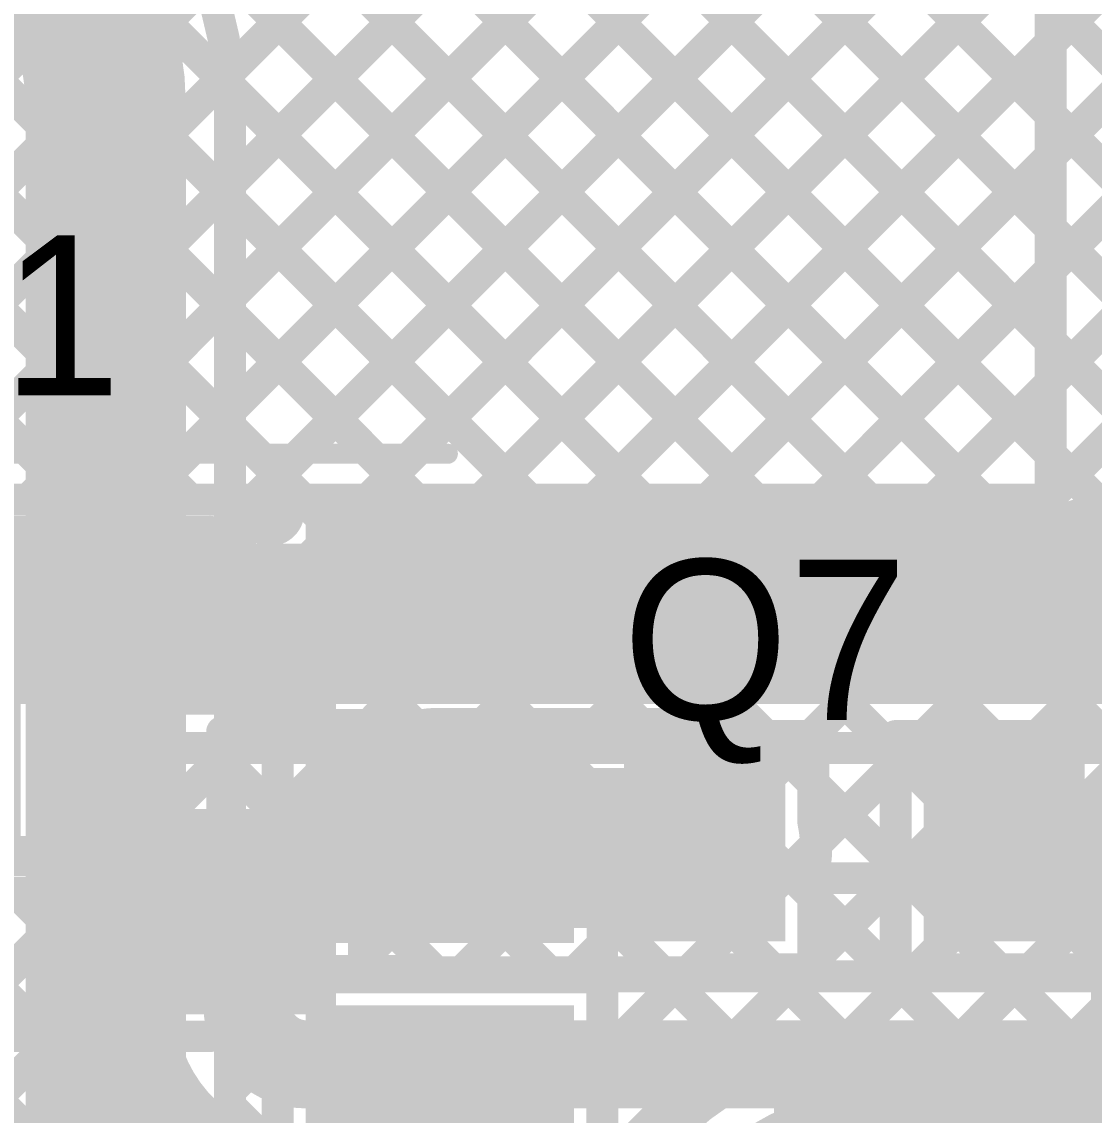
# Model space of a CAD drawing. Header units: millimetres. Extents: x 3.06 to 5.82, y 1.29 to 3.84.
# Drawn here: x 4.433 to 4.7009, y 1.9333 to 2.2063 of the extents above; entities that cross this region are included whole.
import ezdxf

# ---------------------------------------------------------------- set-up
doc = ezdxf.new("R2010")
doc.units = ezdxf.units.MM
doc.header["$MEASUREMENT"] = 0
for name, color, linetype in [('BottomLayer', 5, 'Continuous'), ('BottomOverlay', 54, 'Continuous'), ('BottomPaste', 16, 'Continuous'), ('BottomSolder', 6, 'Continuous'), ('Mechanical13', 56, 'Continuous'), ('TopLayer', 1, 'Continuous'), ('TopOverlay', 2, 'Continuous'), ('TopPaste', 8, 'Continuous'), ('TopSolder', 216, 'Continuous')]:
    doc.layers.add(name, color=color, linetype=linetype)

# ---------------------------------------------------------------- blocks, each defined once
blk = doc.blocks.new('SOT_23_51')
at = {"layer": 'TopLayer'}
for points in [[(-0.01614, 0.02126), (0.01614, 0.02126), (-0.01614, 0.05748), (0.01614, 0.05748)], [(-0.05354, -0.05748), (-0.02126, -0.05748), (-0.05354, -0.02126), (-0.02126, -0.02126)], [(0.02126, -0.05748), (0.05354, -0.05748), (0.02126, -0.02126), (0.05354, -0.02126)]]:
    blk.add_solid(points, dxfattribs=at)
at = {"layer": 'TopOverlay', "const_width": 0.00787}
for points in [[(-0.024, 0.034), (-0.063, 0.034)], [(-0.063, 0.034), (-0.063, -0.03)], [(0.063, 0.034), (0.024, 0.034)], [(0.063, 0.034), (0.063, -0.03)], [(0.013, -0.033), (-0.013, -0.033)]]:
    blk.add_lwpolyline(points, dxfattribs=at)
at = {"layer": 'TopOverlay'}
for points, const_width in [([(-0.06497, 0.034, 1), (-0.06103, 0.034, 1)], 0.00394), ([(-0.06497, 0.034, 1), (-0.06103, 0.034, 1)], 0.00394), ([(-0.02597, 0.034, 1), (-0.02203, 0.034, 1)], 0.00394), ([(0.02203, 0.034, 1), (0.02597, 0.034, 1)], 0.00394), ([(0.06103, 0.034, 1), (0.06497, 0.034, 1)], 0.00394), ([(0.06103, 0.034, 1), (0.06497, 0.034, 1)], 0.00394), ([(-0.06497, -0.03, 1), (-0.06103, -0.03, 1)], 0.00394), ([(0.06103, -0.03, 1), (0.06497, -0.03, 1)], 0.00394), ([(-0.01497, -0.033, 1), (-0.01103, -0.033, 1)], 0.00394), ([(0.01103, -0.033, 1), (0.01497, -0.033, 1)], 0.00394), ([(-0.06439, -0.045, 1), (-0.07161, -0.045, 1)], 0.01), ([(-0.07411, -0.045, 1), (-0.06911, -0.045, 1)], 0.005), ([(-0.06689, -0.045, 1), (-0.06189, -0.045, 1)], 0.005)]:
    blk.add_lwpolyline(points, format="xyb", close=True, dxfattribs=dict(at, const_width=const_width))
at = {"layer": 'TopPaste'}
for points in [[(-0.01614, 0.02126), (0.01614, 0.02126), (-0.01614, 0.05748), (0.01614, 0.05748)], [(-0.05354, -0.05748), (-0.02126, -0.05748), (-0.05354, -0.02126), (-0.02126, -0.02126)], [(0.02126, -0.05748), (0.05354, -0.05748), (0.02126, -0.02126), (0.05354, -0.02126)]]:
    blk.add_solid(points, dxfattribs=at)
at = {"layer": 'TopSolder'}
for points in [[(-0.02014, 0.01726), (0.02014, 0.01726), (-0.02014, 0.06148), (0.02014, 0.06148)], [(-0.05754, -0.06148), (-0.01726, -0.06148), (-0.05754, -0.01726), (-0.01726, -0.01726)], [(0.01726, -0.06148), (0.05754, -0.06148), (0.01726, -0.01726), (0.05754, -0.01726)]]:
    blk.add_solid(points, dxfattribs=at)
blk = doc.blocks.new('COM_11821_54')
at = {"layer": 'TopLayer'}
for points in [[(-0.12598, 0.04331), (-0.06693, 0.04331), (-0.12598, 0.08268), (-0.06693, 0.08268)], [(0.12598, 0.08268), (0.06693, 0.08268), (0.12598, 0.04331), (0.06693, 0.04331)], [(-0.12598, -0.01969), (-0.06693, -0.01969), (-0.12598, 0.01969), (-0.06693, 0.01969)], [(0.12598, 0.01969), (0.06693, 0.01969), (0.12598, -0.01969), (0.06693, -0.01969)], [(-0.12598, -0.08268), (-0.06693, -0.08268), (-0.12598, -0.04331), (-0.06693, -0.04331)], [(0.12598, -0.04331), (0.06693, -0.04331), (0.12598, -0.08268), (0.06693, -0.08268)]]:
    blk.add_solid(points, dxfattribs=at)
at = {"layer": 'TopOverlay'}
for points, const_width in [([(-0.12052, 0.09399, 1), (-0.12839, 0.09399, 1)], 0.00787), ([(-0.09968, 0.09843, 1), (-0.09718, 0.09843, 1)], 0.0025), ([(0.09718, 0.09843, 1), (0.09968, 0.09843, 1)], 0.0025), ([(-0.13036, 0.09399, 1), (-0.12643, 0.09399, 1)], 0.00394), ([(-0.12249, 0.09399, 1), (-0.11855, 0.09399, 1)], 0.00394), ([(-0.09968, -0.09843, 1), (-0.09718, -0.09843, 1)], 0.0025), ([(0.09718, -0.09843, 1), (0.09968, -0.09843, 1)], 0.0025)]:
    blk.add_lwpolyline(points, format="xyb", close=True, dxfattribs=dict(at, const_width=const_width))
at = {"layer": 'TopOverlay', "const_width": 0.005}
for points in [[(-0.09843, 0.09843), (0.09843, 0.09843)], [(-0.09843, -0.09843), (0.09843, -0.09843)]]:
    blk.add_lwpolyline(points, dxfattribs=at)
at = {"layer": 'TopPaste'}
for points in [[(-0.12598, 0.04331), (-0.06693, 0.04331), (-0.12598, 0.08268), (-0.06693, 0.08268)], [(0.12598, 0.08268), (0.06693, 0.08268), (0.12598, 0.04331), (0.06693, 0.04331)], [(-0.12598, -0.01969), (-0.06693, -0.01969), (-0.12598, 0.01969), (-0.06693, 0.01969)], [(0.12598, 0.01969), (0.06693, 0.01969), (0.12598, -0.01969), (0.06693, -0.01969)], [(-0.12598, -0.08268), (-0.06693, -0.08268), (-0.12598, -0.04331), (-0.06693, -0.04331)], [(0.12598, -0.04331), (0.06693, -0.04331), (0.12598, -0.08268), (0.06693, -0.08268)]]:
    blk.add_solid(points, dxfattribs=at)
at = {"layer": 'TopSolder'}
for points in [[(-0.12998, 0.03931), (-0.06293, 0.03931), (-0.12998, 0.08668), (-0.06293, 0.08668)], [(0.12998, 0.08668), (0.06293, 0.08668), (0.12998, 0.03931), (0.06293, 0.03931)], [(-0.12998, -0.02369), (-0.06293, -0.02369), (-0.12998, 0.02369), (-0.06293, 0.02369)], [(0.12998, 0.02369), (0.06293, 0.02369), (0.12998, -0.02369), (0.06293, -0.02369)], [(-0.12998, -0.08668), (-0.06293, -0.08668), (-0.12998, -0.03931), (-0.06293, -0.03931)], [(0.12998, -0.03931), (0.06293, -0.03931), (0.12998, -0.08668), (0.06293, -0.08668)]]:
    blk.add_solid(points, dxfattribs=at)
blk = doc.blocks.new('SOT_23_B_103')
at = {"layer": 'BottomLayer'}
for points in [[(-0.05354, 0.02126), (-0.02126, 0.02126), (-0.05354, 0.05748), (-0.02126, 0.05748)], [(0.02126, 0.02126), (0.05354, 0.02126), (0.02126, 0.05748), (0.05354, 0.05748)], [(-0.01614, -0.05748), (0.01614, -0.05748), (-0.01614, -0.02126), (0.01614, -0.02126)]]:
    blk.add_solid(points, dxfattribs=at)
at = {"layer": 'BottomOverlay'}
for points, const_width in [([(-0.06439, 0.045, 1), (-0.07161, 0.045, 1)], 0.01), ([(-0.07411, 0.045, 1), (-0.06911, 0.045, 1)], 0.005), ([(-0.06689, 0.045, 1), (-0.06189, 0.045, 1)], 0.005), ([(-0.01497, 0.033, 1), (-0.01103, 0.033, 1)], 0.00394), ([(0.01103, 0.033, 1), (0.01497, 0.033, 1)], 0.00394), ([(-0.06497, 0.03, 1), (-0.06103, 0.03, 1)], 0.00394), ([(0.06103, 0.03, 1), (0.06497, 0.03, 1)], 0.00394), ([(-0.06497, -0.034, 1), (-0.06103, -0.034, 1)], 0.00394), ([(-0.06497, -0.034, 1), (-0.06103, -0.034, 1)], 0.00394), ([(-0.02597, -0.034, 1), (-0.02203, -0.034, 1)], 0.00394), ([(0.02203, -0.034, 1), (0.02597, -0.034, 1)], 0.00394), ([(0.06103, -0.034, 1), (0.06497, -0.034, 1)], 0.00394), ([(0.06103, -0.034, 1), (0.06497, -0.034, 1)], 0.00394)]:
    blk.add_lwpolyline(points, format="xyb", close=True, dxfattribs=dict(at, const_width=const_width))
at = {"layer": 'BottomOverlay', "const_width": 0.00787}
for points in [[(0.013, 0.033), (-0.013, 0.033)], [(-0.063, -0.034), (-0.063, 0.03)], [(0.063, -0.034), (0.063, 0.03)], [(-0.024, -0.034), (-0.063, -0.034)], [(0.063, -0.034), (0.024, -0.034)]]:
    blk.add_lwpolyline(points, dxfattribs=at)
at = {"layer": 'BottomPaste'}
for points in [[(-0.05354, 0.02126), (-0.02126, 0.02126), (-0.05354, 0.05748), (-0.02126, 0.05748)], [(0.02126, 0.02126), (0.05354, 0.02126), (0.02126, 0.05748), (0.05354, 0.05748)], [(-0.01614, -0.05748), (0.01614, -0.05748), (-0.01614, -0.02126), (0.01614, -0.02126)]]:
    blk.add_solid(points, dxfattribs=at)
at = {"layer": 'BottomSolder'}
for points in [[(-0.05754, 0.01726), (-0.01726, 0.01726), (-0.05754, 0.06148), (-0.01726, 0.06148)], [(0.01726, 0.01726), (0.05754, 0.01726), (0.01726, 0.06148), (0.05754, 0.06148)], [(-0.02014, -0.06148), (0.02014, -0.06148), (-0.02014, -0.01726), (0.02014, -0.01726)]]:
    blk.add_solid(points, dxfattribs=at)

msp = doc.modelspace()

# ---------------------------------------------------------------- linework, layer by layer
at = {"layer": 'BottomLayer'}
for points, const_width in [([(4.136, 2.56737), (4.61637, 2.087)], 0.008), ([(4.136, 2.53909), (4.58809, 2.087)], 0.008), ([(4.136, 2.51081), (4.55981, 2.087)], 0.008), ([(4.31866, 2.413), (4.64466, 2.087)], 0.008), ([(4.34694, 2.413), (4.67294, 2.087)], 0.008), ([(4.37523, 2.413), (4.69, 2.09823)], 0.008), ([(4.40351, 2.413), (4.69, 2.12651)], 0.008), ([(4.4318, 2.413), (4.69, 2.1548)], 0.008), ([(4.46008, 2.413), (4.69, 2.18308)], 0.008), ([(4.69, 2.087), (4.69, 2.40893)], 0.008), ([(4.32146, 2.087), (4.63582, 2.40136)], 0.008), ([(4.219, 2.39952), (4.53152, 2.087)], 0.008), ([(4.37803, 2.087), (4.69, 2.39897)], 0.008), ([(4.34974, 2.087), (4.65224, 2.3895)], 0.008), ([(4.219, 2.37124), (4.50324, 2.087)], 0.008), ([(4.40631, 2.087), (4.69, 2.37069)], 0.008), ([(4.219, 2.34295), (4.47495, 2.087)], 0.008), ([(4.4346, 2.087), (4.69, 2.3424)], 0.008), ([(4.219, 2.31467), (4.44667, 2.087)], 0.008), ([(4.46288, 2.087), (4.69, 2.31412)], 0.008), ([(4.49116, 2.087), (4.69, 2.28584)], 0.008), ([(4.51945, 2.087), (4.69, 2.25755)], 0.008), ([(4.54773, 2.087), (4.69, 2.22927)], 0.008), ([(4.57602, 2.087), (4.69, 2.20098)], 0.008), ([(4.6043, 2.087), (4.69, 2.1727)], 0.008), ([(4.63259, 2.087), (4.69, 2.14441)], 0.008), ([(4.66087, 2.087), (4.69, 2.11613)], 0.008), ([(4.272, 2.087), (4.69, 2.087)], 0.008), ([(4.272, 2.056), (4.719, 2.056)], 0.04), ([(4.43974, 2.025), (4.69, 2.025)], 0.008), ([(4.43974, 2.00729), (4.45745, 2.025)], 0.008), ([(4.43974, 1.98886), (4.43974, 2.025)], 0.008), ([(4.4521, 2.025), (4.47136, 2.00574)], 0.008), ([(4.46647, 2.00574), (4.48573, 2.025)], 0.008), ([(4.48038, 2.025), (4.49964, 2.00574)], 0.008), ([(4.49476, 2.00574), (4.51402, 2.025)], 0.008), ([(4.50867, 2.025), (4.56567, 1.968)], 0.008), ([(4.51848, 2.00118), (4.5423, 2.025)], 0.008), ([(4.51848, 1.9729), (4.57059, 2.025)], 0.008), ([(4.53695, 2.025), (4.59395, 1.968)], 0.008), ([(4.54187, 1.968), (4.59887, 2.025)], 0.008), ([(4.56524, 2.025), (4.62224, 1.968)], 0.008), ([(4.57015, 1.968), (4.62715, 2.025)], 0.008), ([(4.59352, 2.025), (4.65052, 1.968)], 0.008), ([(4.59844, 1.968), (4.65544, 2.025)], 0.008), ([(4.62181, 2.025), (4.67881, 1.968)], 0.008), ([(4.62672, 1.968), (4.68372, 2.025)], 0.008), ([(4.65009, 2.025), (4.70709, 1.968)], 0.008), ([(4.65501, 1.968), (4.71201, 2.025)], 0.008), ([(4.67837, 2.025), (4.73537, 1.968)], 0.008), ([(4.68329, 1.968), (4.74029, 2.025)], 0.008), ([(4.69, 2.025), (4.719, 2.025)], 0.008), ([(4.69, 2.025), (4.719, 2.025)], 0.008), ([(4.43974, 2.00908), (4.46026, 1.98856)], 0.008), ([(4.46026, 2.00574), (4.51848, 2.00574)], 0.008), ([(4.46026, 1.99953), (4.46647, 2.00574)], 0.008), ([(4.46026, 1.95146), (4.46026, 2.00574)], 0.008), ([(4.51848, 1.968), (4.51848, 2.00574)], 0.008), ([(4.42859, 1.96786), (4.46026, 1.99953)], 0.008), ([(4.428, 1.98886), (4.43974, 1.98886)], 0.008), ([(4.43167, 1.98886), (4.46026, 1.96027)], 0.008), ([(4.51848, 1.9869), (4.53738, 1.968)], 0.008), ([(4.48937, 1.96063), (4.48937, 1.9786)], 0.022), ([(4.428, 1.93898), (4.46026, 1.97124)], 0.008), ([(4.51848, 1.968), (4.85197, 1.968)], 0.008), ([(4.428, 1.96425), (4.48425, 1.908)], 0.008), ([(4.43721, 1.91991), (4.46858, 1.95128)], 0.008), ([(4.46026, 1.95146), (4.46854, 1.95146)], 0.008), ([(4.504, 1.946), (4.858, 1.946)], 0.022), ([(4.428, 1.93596), (4.45596, 1.908)], 0.008), ([(4.45359, 1.908), (4.47923, 1.93364)], 0.008)]:
    msp.add_lwpolyline(points, dxfattribs=dict(at, const_width=const_width))
for points, const_width in [([(4.688, 2.20098, 1), (4.692, 2.20098, 1)], 0.004), ([(4.688, 2.18308, 1), (4.692, 2.18308, 1)], 0.004), ([(4.688, 2.1727, 1), (4.692, 2.1727, 1)], 0.004), ([(4.688, 2.1548, 1), (4.692, 2.1548, 1)], 0.004), ([(4.688, 2.14441, 1), (4.692, 2.14441, 1)], 0.004), ([(4.688, 2.12651, 1), (4.692, 2.12651, 1)], 0.004), ([(4.688, 2.11613, 1), (4.692, 2.11613, 1)], 0.004), ([(4.688, 2.09823, 1), (4.692, 2.09823, 1)], 0.004), ([(4.4326, 2.087, 1), (4.4366, 2.087, 1)], 0.004), ([(4.44467, 2.087, 1), (4.44867, 2.087, 1)], 0.004), ([(4.46088, 2.087, 1), (4.46488, 2.087, 1)], 0.004), ([(4.47295, 2.087, 1), (4.47695, 2.087, 1)], 0.004), ([(4.48916, 2.087, 1), (4.49316, 2.087, 1)], 0.004), ([(4.50124, 2.087, 1), (4.50524, 2.087, 1)], 0.004), ([(4.51745, 2.087, 1), (4.52145, 2.087, 1)], 0.004), ([(4.52952, 2.087, 1), (4.53352, 2.087, 1)], 0.004), ([(4.54573, 2.087, 1), (4.54973, 2.087, 1)], 0.004), ([(4.55781, 2.087, 1), (4.56181, 2.087, 1)], 0.004), ([(4.57402, 2.087, 1), (4.57802, 2.087, 1)], 0.004), ([(4.58609, 2.087, 1), (4.59009, 2.087, 1)], 0.004), ([(4.6023, 2.087, 1), (4.6063, 2.087, 1)], 0.004), ([(4.61437, 2.087, 1), (4.61837, 2.087, 1)], 0.004), ([(4.63059, 2.087, 1), (4.63459, 2.087, 1)], 0.004), ([(4.64266, 2.087, 1), (4.64666, 2.087, 1)], 0.004), ([(4.65887, 2.087, 1), (4.66287, 2.087, 1)], 0.004), ([(4.67094, 2.087, 1), (4.67494, 2.087, 1)], 0.004), ([(4.688, 2.087, 1), (4.692, 2.087, 1)], 0.004), ([(4.688, 2.087, 1), (4.692, 2.087, 1)], 0.004), ([(4.709, 2.056, 1), (4.729, 2.056, 1)], 0.02), ([(4.43774, 2.025, 1), (4.44174, 2.025, 1)], 0.004), ([(4.43774, 2.025, 1), (4.44174, 2.025, 1)], 0.004), ([(4.4501, 2.025, 1), (4.4541, 2.025, 1)], 0.004), ([(4.45545, 2.025, 1), (4.45945, 2.025, 1)], 0.004), ([(4.47838, 2.025, 1), (4.48238, 2.025, 1)], 0.004), ([(4.48373, 2.025, 1), (4.48773, 2.025, 1)], 0.004), ([(4.50667, 2.025, 1), (4.51067, 2.025, 1)], 0.004), ([(4.51202, 2.025, 1), (4.51602, 2.025, 1)], 0.004), ([(4.53495, 2.025, 1), (4.53895, 2.025, 1)], 0.004), ([(4.5403, 2.025, 1), (4.5443, 2.025, 1)], 0.004), ([(4.56324, 2.025, 1), (4.56724, 2.025, 1)], 0.004), ([(4.56859, 2.025, 1), (4.57259, 2.025, 1)], 0.004), ([(4.59152, 2.025, 1), (4.59552, 2.025, 1)], 0.004), ([(4.59687, 2.025, 1), (4.60087, 2.025, 1)], 0.004), ([(4.61981, 2.025, 1), (4.62381, 2.025, 1)], 0.004), ([(4.62515, 2.025, 1), (4.62915, 2.025, 1)], 0.004), ([(4.64809, 2.025, 1), (4.65209, 2.025, 1)], 0.004), ([(4.65344, 2.025, 1), (4.65744, 2.025, 1)], 0.004), ([(4.67637, 2.025, 1), (4.68037, 2.025, 1)], 0.004), ([(4.68172, 2.025, 1), (4.68572, 2.025, 1)], 0.004), ([(4.688, 2.025, 1), (4.692, 2.025, 1)], 0.004), ([(4.688, 2.025, 1), (4.692, 2.025, 1)], 0.004), ([(4.688, 2.025, 1), (4.692, 2.025, 1)], 0.004), ([(4.43774, 2.00908, 1), (4.44174, 2.00908, 1)], 0.004), ([(4.43774, 2.00729, 1), (4.44174, 2.00729, 1)], 0.004), ([(4.45826, 2.00574, 1), (4.46226, 2.00574, 1)], 0.004), ([(4.45826, 2.00574, 1), (4.46226, 2.00574, 1)], 0.004), ([(4.46447, 2.00574, 1), (4.46847, 2.00574, 1)], 0.004), ([(4.46447, 2.00574, 1), (4.46847, 2.00574, 1)], 0.004), ([(4.46936, 2.00574, 1), (4.47336, 2.00574, 1)], 0.004), ([(4.49276, 2.00574, 1), (4.49676, 2.00574, 1)], 0.004), ([(4.49764, 2.00574, 1), (4.50164, 2.00574, 1)], 0.004), ([(4.51648, 2.00574, 1), (4.52048, 2.00574, 1)], 0.004), ([(4.51648, 2.00574, 1), (4.52048, 2.00574, 1)], 0.004), ([(4.45826, 1.99953, 1), (4.46226, 1.99953, 1)], 0.004), ([(4.45826, 1.99953, 1), (4.46226, 1.99953, 1)], 0.004), ([(4.51648, 2.00118, 1), (4.52048, 2.00118, 1)], 0.004), ([(4.42967, 1.98886, 1), (4.43367, 1.98886, 1)], 0.004), ([(4.43774, 1.98886, 1), (4.44174, 1.98886, 1)], 0.004), ([(4.43774, 1.98886, 1), (4.44174, 1.98886, 1)], 0.004), ([(4.45826, 1.98856, 1), (4.46226, 1.98856, 1)], 0.004), ([(4.51648, 1.9869, 1), (4.52048, 1.9869, 1)], 0.004), ([(4.48387, 1.9786, 1), (4.49487, 1.9786, 1)], 0.011), ([(4.51648, 1.9729, 1), (4.52048, 1.9729, 1)], 0.004), ([(4.45826, 1.97124, 1), (4.46226, 1.97124, 1)], 0.004), ([(4.48387, 1.96063, 1), (4.49487, 1.96063, 1)], 0.011), ([(4.48387, 1.96063, 1), (4.49487, 1.96063, 1)], 0.011), ([(4.51648, 1.968, 1), (4.52048, 1.968, 1)], 0.004), ([(4.51648, 1.968, 1), (4.52048, 1.968, 1)], 0.004), ([(4.53538, 1.968, 1), (4.53938, 1.968, 1)], 0.004), ([(4.53987, 1.968, 1), (4.54387, 1.968, 1)], 0.004), ([(4.56367, 1.968, 1), (4.56767, 1.968, 1)], 0.004), ([(4.56815, 1.968, 1), (4.57215, 1.968, 1)], 0.004), ([(4.59195, 1.968, 1), (4.59595, 1.968, 1)], 0.004), ([(4.59644, 1.968, 1), (4.60044, 1.968, 1)], 0.004), ([(4.62024, 1.968, 1), (4.62424, 1.968, 1)], 0.004), ([(4.62472, 1.968, 1), (4.62872, 1.968, 1)], 0.004), ([(4.64852, 1.968, 1), (4.65252, 1.968, 1)], 0.004), ([(4.65301, 1.968, 1), (4.65701, 1.968, 1)], 0.004), ([(4.67681, 1.968, 1), (4.68081, 1.968, 1)], 0.004), ([(4.68129, 1.968, 1), (4.68529, 1.968, 1)], 0.004), ([(4.45826, 1.96027, 1), (4.46226, 1.96027, 1)], 0.004), ([(4.45826, 1.95146, 1), (4.46226, 1.95146, 1)], 0.004), ([(4.45826, 1.95146, 1), (4.46226, 1.95146, 1)], 0.004), ([(4.46654, 1.95146, 1), (4.47054, 1.95146, 1)], 0.004), ([(4.46654, 1.95146, 1), (4.47054, 1.95146, 1)], 0.004), ([(4.46658, 1.95128, 1), (4.47058, 1.95128, 1)], 0.004), ([(4.4985, 1.946, 1), (4.5095, 1.946, 1)], 0.011), ([(4.4985, 1.946, 1), (4.5095, 1.946, 1)], 0.011), ([(4.47723, 1.93364, 1), (4.48123, 1.93364, 1)], 0.004)]:
    msp.add_lwpolyline(points, format="xyb", close=True, dxfattribs=dict(at, const_width=const_width))
for points, const_width in [([(4.504, 1.946, -0.414214), (4.48937, 1.96063)], 0.022), ([(4.504, 1.924, -0.341874), (4.46854, 1.95146)], 0.008)]:
    msp.add_lwpolyline(points, format="xyb", dxfattribs=dict(at, const_width=const_width))
at = {"layer": 'Mechanical13', "const_width": 0.01}
for points in [[(4.44103, 1.29131), (4.44103, 3.811)], [(4.299, 1.998), (4.606, 1.998)]]:
    msp.add_lwpolyline(points, dxfattribs=at)
at = {"layer": 'Mechanical13', "const_width": 0.005}
msp.add_lwpolyline([(4.6035, 1.998, 1), (4.6085, 1.998, 1)], format="xyb", close=True, dxfattribs=at)
at = {"layer": 'TopLayer'}
for points, const_width in [([(4.485, 2.08084), (4.84416, 2.44)], 0.008), ([(4.485, 2.05255), (4.87245, 2.44)], 0.008), ([(4.485, 2.02427), (4.90073, 2.44)], 0.008), ([(4.5197, 2.03069), (4.92902, 2.44)], 0.008), ([(4.5483, 2.031), (4.9573, 2.44)], 0.008), ([(4.57659, 2.031), (4.98559, 2.44)], 0.008), ([(4.60459, 2.03072), (5.01387, 2.44)], 0.008), ([(4.63009, 2.02794), (5.04215, 2.44)], 0.008), ([(4.65838, 2.02794), (5.07044, 2.44)], 0.008), ([(4.68666, 2.02794), (5.09872, 2.44)], 0.008), ([(4.46625, 2.35026), (4.78551, 2.031)], 0.008), ([(4.46625, 2.32198), (4.75723, 2.031)], 0.008), ([(4.48461, 2.19359), (4.61475, 2.32372)], 0.008), ([(4.58118, 2.32018), (4.87914, 2.02222)], 0.008), ([(4.485, 2.16569), (4.62728, 2.30797)], 0.008), ([(4.45285, 2.3071), (4.72894, 2.031)], 0.008), ([(4.56704, 2.30604), (4.85108, 2.022)], 0.008), ([(4.43166, 2.3), (4.70372, 2.02794)], 0.008), ([(4.485, 2.1374), (4.6476, 2.3)], 0.008), ([(4.485, 2.10912), (4.67588, 2.3)], 0.008), ([(4.5448, 2.3), (4.8228, 2.022)], 0.008), ([(4.47322, 2.23015), (4.67544, 2.02794)], 0.008), ([(4.454, 1.927), (4.454, 2.18515)], 0.04), ([(4.48486, 2.19023), (4.65126, 2.02383)], 0.008), ([(4.485, 1.927), (4.485, 2.18515)], 0.008), ([(4.485, 2.16181), (4.61887, 2.02794)], 0.008), ([(4.485, 2.13352), (4.58752, 2.031)], 0.008), ([(4.485, 2.10524), (4.55924, 2.031)], 0.008), ([(4.53746, 2.06299), (4.671, 2.06299)], 0.04), ([(4.485, 2.07695), (4.53127, 2.03069)], 0.008), ([(4.485, 2.04867), (4.50298, 2.03069)], 0.008), ([(4.49693, 2.03069), (4.53305, 2.03069)], 0.008), ([(4.49693, 1.96931), (4.49693, 2.03069)], 0.008), ([(4.53746, 2.031), (4.60043, 2.031)], 0.008), ([(4.61386, 2.02794), (4.63074, 2.02794)], 0.008), ([(4.63074, 2.00648), (4.63074, 2.02794)], 0.008), ([(4.65126, 2.02794), (4.70554, 2.02794)], 0.008), ([(4.65126, 1.96972), (4.65126, 2.02794)], 0.008), ([(4.485, 2.02038), (4.49693, 2.00846)], 0.008), ([(4.63141, 2.00097), (4.65126, 2.02082)], 0.008), ([(4.53746, 2), (4.60043, 2)], 0.04), ([(4.63074, 2.01607), (4.65126, 1.99555)], 0.008), ([(4.485, 1.99598), (4.49693, 2.00791)], 0.008), ([(4.60043, 2), (4.6036, 1.99683)], 0.022), ([(4.6784, 1.99883), (4.74817, 1.99883)], 0.022), ([(4.485, 1.9921), (4.49693, 1.98017)], 0.008), ([(4.63074, 1.96972), (4.63074, 1.99352)], 0.008), ([(4.63074, 1.97202), (4.65126, 1.99254)], 0.008), ([(4.63074, 1.98778), (4.66744, 1.95109)], 0.008), ([(4.485, 1.9677), (4.49693, 1.97963)], 0.008), ([(4.69466, 1.95109), (4.719, 1.97542)], 0.008), ([(4.57798, 1.91926), (4.62844, 1.96972)], 0.008), ([(4.60705, 1.96972), (4.63074, 1.96972)], 0.008), ([(4.62052, 1.96972), (4.63963, 1.9506)], 0.008), ([(4.62844, 1.96972), (4.63074, 1.97202)], 0.008), ([(4.6373, 1.9503), (4.65672, 1.96972)], 0.008), ([(4.65126, 1.96972), (4.70554, 1.96972)], 0.008), ([(4.66638, 1.95109), (4.68501, 1.96972)], 0.008), ([(4.67709, 1.96972), (4.69572, 1.95109)], 0.008), ([(4.49693, 1.96931), (4.53305, 1.96931)], 0.008), ([(4.49693, 1.96769), (4.57798, 1.96769)], 0.008), ([(4.49693, 1.90684), (4.49693, 1.96769)], 0.008), ([(4.53746, 1.969), (4.60043, 1.969)], 0.008), ([(4.57798, 1.94755), (4.59944, 1.969)], 0.008), ([(4.57798, 1.90632), (4.57798, 1.96769)], 0.008), ([(4.59295, 1.969), (4.61386, 1.94809)], 0.008), ([(4.485, 1.96382), (4.49693, 1.95189)], 0.008), ([(4.57798, 1.95568), (4.60017, 1.9335)], 0.008), ([(4.485, 1.93941), (4.49693, 1.95134)], 0.008), ([(4.64809, 1.95109), (4.74691, 1.95109)], 0.008), ([(4.61386, 1.94271), (4.61386, 1.9492)], 0.008), ([(4.61386, 1.9492), (4.63146, 1.9492)], 0.008), ([(4.485, 1.93553), (4.49693, 1.9236)], 0.008), ([(4.64809, 1.92009), (4.74691, 1.92009)], 0.04)]:
    msp.add_lwpolyline(points, dxfattribs=dict(at, const_width=const_width))
for points, const_width in [([(4.39315, 2.277, -0.414214), (4.485, 2.18515)], 0.008), ([(4.39315, 2.246, -0.414214), (4.454, 2.18515)], 0.04), ([(4.771, 2.16299, -0.414214), (4.671, 2.06299)], 0.04), ([(4.53305, 2.03069, -0.035679), (4.53746, 2.031)], 0.008), ([(4.60043, 2.031, -0.11254), (4.61386, 2.02794)], 0.008), ([(4.63074, 2.00648, -0.052702), (4.63143, 2)], 0.008), ([(4.63143, 2, -0.052702), (4.63074, 1.99352)], 0.008), ([(4.60705, 1.96972, -0.053907), (4.60043, 1.969)], 0.008), ([(4.53746, 1.969, -0.035679), (4.53305, 1.96931)], 0.008), ([(4.63146, 1.9492, -0.056646), (4.64809, 1.95109)], 0.008), ([(4.508, 1.873, -0.414214), (4.454, 1.927)], 0.04), ([(4.5791, 1.904, -0.181327), (4.61386, 1.94271)], 0.008), ([(4.605, 1.877, -0.414214), (4.64809, 1.92009)], 0.04)]:
    msp.add_lwpolyline(points, format="xyb", dxfattribs=dict(at, const_width=const_width))
for points, const_width in [([(4.444, 2.18515, 1), (4.464, 2.18515, 1)], 0.02), ([(4.444, 2.18515, 1), (4.464, 2.18515, 1)], 0.02), ([(4.48261, 2.19359, 1), (4.48661, 2.19359, 1)], 0.004), ([(4.48286, 2.19023, 1), (4.48686, 2.19023, 1)], 0.004), ([(4.483, 2.18515, 1), (4.487, 2.18515, 1)], 0.004), ([(4.483, 2.18515, 1), (4.487, 2.18515, 1)], 0.004), ([(4.483, 2.16569, 1), (4.487, 2.16569, 1)], 0.004), ([(4.483, 2.16181, 1), (4.487, 2.16181, 1)], 0.004), ([(4.483, 2.1374, 1), (4.487, 2.1374, 1)], 0.004), ([(4.483, 2.13352, 1), (4.487, 2.13352, 1)], 0.004), ([(4.483, 2.10912, 1), (4.487, 2.10912, 1)], 0.004), ([(4.483, 2.10524, 1), (4.487, 2.10524, 1)], 0.004), ([(4.483, 2.08084, 1), (4.487, 2.08084, 1)], 0.004), ([(4.52746, 2.06299, 1), (4.54746, 2.06299, 1)], 0.02), ([(4.661, 2.06299, 1), (4.681, 2.06299, 1)], 0.02), ([(4.661, 2.06299, 1), (4.681, 2.06299, 1)], 0.02), ([(4.483, 2.07695, 1), (4.487, 2.07695, 1)], 0.004), ([(4.483, 2.05255, 1), (4.487, 2.05255, 1)], 0.004), ([(4.483, 2.04867, 1), (4.487, 2.04867, 1)], 0.004), ([(4.49493, 2.03069, 1), (4.49893, 2.03069, 1)], 0.004), ([(4.49493, 2.03069, 1), (4.49893, 2.03069, 1)], 0.004), ([(4.50098, 2.03069, 1), (4.50498, 2.03069, 1)], 0.004), ([(4.5177, 2.03069, 1), (4.5217, 2.03069, 1)], 0.004), ([(4.52927, 2.03069, 1), (4.53327, 2.03069, 1)], 0.004), ([(4.53105, 2.03069, 1), (4.53505, 2.03069, 1)], 0.004), ([(4.53105, 2.03069, 1), (4.53505, 2.03069, 1)], 0.004), ([(4.53546, 2.031, 1), (4.53946, 2.031, 1)], 0.004), ([(4.53546, 2.031, 1), (4.53946, 2.031, 1)], 0.004), ([(4.5463, 2.031, 1), (4.5503, 2.031, 1)], 0.004), ([(4.55724, 2.031, 1), (4.56124, 2.031, 1)], 0.004), ([(4.57459, 2.031, 1), (4.57859, 2.031, 1)], 0.004), ([(4.58552, 2.031, 1), (4.58952, 2.031, 1)], 0.004), ([(4.59843, 2.031, 1), (4.60243, 2.031, 1)], 0.004), ([(4.59843, 2.031, 1), (4.60243, 2.031, 1)], 0.004), ([(4.60259, 2.03072, 1), (4.60659, 2.03072, 1)], 0.004), ([(4.61186, 2.02794, 1), (4.61586, 2.02794, 1)], 0.004), ([(4.61186, 2.02794, 1), (4.61586, 2.02794, 1)], 0.004), ([(4.61687, 2.02794, 1), (4.62087, 2.02794, 1)], 0.004), ([(4.62809, 2.02794, 1), (4.63209, 2.02794, 1)], 0.004), ([(4.62874, 2.02794, 1), (4.63274, 2.02794, 1)], 0.004), ([(4.62874, 2.02794, 1), (4.63274, 2.02794, 1)], 0.004), ([(4.64926, 2.02794, 1), (4.65326, 2.02794, 1)], 0.004), ([(4.64926, 2.02794, 1), (4.65326, 2.02794, 1)], 0.004), ([(4.65638, 2.02794, 1), (4.66038, 2.02794, 1)], 0.004), ([(4.67344, 2.02794, 1), (4.67744, 2.02794, 1)], 0.004), ([(4.68466, 2.02794, 1), (4.68866, 2.02794, 1)], 0.004), ([(4.70172, 2.02794, 1), (4.70572, 2.02794, 1)], 0.004), ([(4.483, 2.02427, 1), (4.487, 2.02427, 1)], 0.004), ([(4.64926, 2.02383, 1), (4.65326, 2.02383, 1)], 0.004), ([(4.483, 2.02038, 1), (4.487, 2.02038, 1)], 0.004), ([(4.64926, 2.02082, 1), (4.65326, 2.02082, 1)], 0.004), ([(4.52746, 2, 1), (4.54746, 2, 1)], 0.02), ([(4.59043, 2, 1), (4.61043, 2, 1)], 0.02), ([(4.62874, 2.01607, 1), (4.63274, 2.01607, 1)], 0.004), ([(4.49493, 2.00846, 1), (4.49893, 2.00846, 1)], 0.004), ([(4.49493, 2.00791, 1), (4.49893, 2.00791, 1)], 0.004), ([(4.59493, 2, 1), (4.60593, 2, 1)], 0.011), ([(4.62874, 2.00648, 1), (4.63274, 2.00648, 1)], 0.004), ([(4.62874, 2.00648, 1), (4.63274, 2.00648, 1)], 0.004), ([(4.6729, 1.99883, 1), (4.6839, 1.99883, 1)], 0.011), ([(4.5981, 1.99683, 1), (4.6091, 1.99683, 1)], 0.011), ([(4.62941, 2.00097, 1), (4.63341, 2.00097, 1)], 0.004), ([(4.62943, 2, 1), (4.63343, 2, 1)], 0.004), ([(4.62943, 2, 1), (4.63343, 2, 1)], 0.004), ([(4.483, 1.99598, 1), (4.487, 1.99598, 1)], 0.004), ([(4.64926, 1.99555, 1), (4.65326, 1.99555, 1)], 0.004), ([(4.483, 1.9921, 1), (4.487, 1.9921, 1)], 0.004), ([(4.62874, 1.99352, 1), (4.63274, 1.99352, 1)], 0.004), ([(4.62874, 1.99352, 1), (4.63274, 1.99352, 1)], 0.004), ([(4.64926, 1.99254, 1), (4.65326, 1.99254, 1)], 0.004), ([(4.62874, 1.98778, 1), (4.63274, 1.98778, 1)], 0.004), ([(4.49493, 1.98017, 1), (4.49893, 1.98017, 1)], 0.004), ([(4.49493, 1.97963, 1), (4.49893, 1.97963, 1)], 0.004), ([(4.60505, 1.96972, 1), (4.60905, 1.96972, 1)], 0.004), ([(4.60505, 1.96972, 1), (4.60905, 1.96972, 1)], 0.004), ([(4.61852, 1.96972, 1), (4.62252, 1.96972, 1)], 0.004), ([(4.62644, 1.96972, 1), (4.63044, 1.96972, 1)], 0.004), ([(4.62644, 1.96972, 1), (4.63044, 1.96972, 1)], 0.004), ([(4.62874, 1.97202, 1), (4.63274, 1.97202, 1)], 0.004), ([(4.62874, 1.97202, 1), (4.63274, 1.97202, 1)], 0.004), ([(4.62874, 1.96972, 1), (4.63274, 1.96972, 1)], 0.004), ([(4.62874, 1.96972, 1), (4.63274, 1.96972, 1)], 0.004), ([(4.64926, 1.96972, 1), (4.65326, 1.96972, 1)], 0.004), ([(4.64926, 1.96972, 1), (4.65326, 1.96972, 1)], 0.004), ([(4.65472, 1.96972, 1), (4.65872, 1.96972, 1)], 0.004), ([(4.67509, 1.96972, 1), (4.67909, 1.96972, 1)], 0.004), ([(4.68301, 1.96972, 1), (4.68701, 1.96972, 1)], 0.004), ([(4.483, 1.9677, 1), (4.487, 1.9677, 1)], 0.004), ([(4.49493, 1.96931, 1), (4.49893, 1.96931, 1)], 0.004), ([(4.49493, 1.96931, 1), (4.49893, 1.96931, 1)], 0.004), ([(4.49493, 1.96769, 1), (4.49893, 1.96769, 1)], 0.004), ([(4.49493, 1.96769, 1), (4.49893, 1.96769, 1)], 0.004), ([(4.53105, 1.96931, 1), (4.53505, 1.96931, 1)], 0.004), ([(4.53105, 1.96931, 1), (4.53505, 1.96931, 1)], 0.004), ([(4.53546, 1.969, 1), (4.53946, 1.969, 1)], 0.004), ([(4.53546, 1.969, 1), (4.53946, 1.969, 1)], 0.004), ([(4.57598, 1.96769, 1), (4.57998, 1.96769, 1)], 0.004), ([(4.57598, 1.96769, 1), (4.57998, 1.96769, 1)], 0.004), ([(4.59095, 1.969, 1), (4.59495, 1.969, 1)], 0.004), ([(4.59744, 1.969, 1), (4.60144, 1.969, 1)], 0.004), ([(4.59843, 1.969, 1), (4.60243, 1.969, 1)], 0.004), ([(4.59843, 1.969, 1), (4.60243, 1.969, 1)], 0.004), ([(4.483, 1.96382, 1), (4.487, 1.96382, 1)], 0.004), ([(4.57598, 1.95568, 1), (4.57998, 1.95568, 1)], 0.004), ([(4.49493, 1.95189, 1), (4.49893, 1.95189, 1)], 0.004), ([(4.49493, 1.95134, 1), (4.49893, 1.95134, 1)], 0.004), ([(4.6353, 1.9503, 1), (4.6393, 1.9503, 1)], 0.004), ([(4.63763, 1.9506, 1), (4.64163, 1.9506, 1)], 0.004), ([(4.64609, 1.95109, 1), (4.65009, 1.95109, 1)], 0.004), ([(4.64609, 1.95109, 1), (4.65009, 1.95109, 1)], 0.004), ([(4.66438, 1.95109, 1), (4.66838, 1.95109, 1)], 0.004), ([(4.66544, 1.95109, 1), (4.66944, 1.95109, 1)], 0.004), ([(4.69266, 1.95109, 1), (4.69666, 1.95109, 1)], 0.004), ([(4.69372, 1.95109, 1), (4.69772, 1.95109, 1)], 0.004), ([(4.57598, 1.94755, 1), (4.57998, 1.94755, 1)], 0.004), ([(4.61186, 1.9492, 1), (4.61586, 1.9492, 1)], 0.004), ([(4.61186, 1.9492, 1), (4.61586, 1.9492, 1)], 0.004), ([(4.61186, 1.94809, 1), (4.61586, 1.94809, 1)], 0.004), ([(4.62946, 1.9492, 1), (4.63346, 1.9492, 1)], 0.004), ([(4.62946, 1.9492, 1), (4.63346, 1.9492, 1)], 0.004), ([(4.444, 1.927, 1), (4.464, 1.927, 1)], 0.02), ([(4.444, 1.927, 1), (4.464, 1.927, 1)], 0.02), ([(4.61186, 1.94271, 1), (4.61586, 1.94271, 1)], 0.004), ([(4.61186, 1.94271, 1), (4.61586, 1.94271, 1)], 0.004), ([(4.483, 1.93941, 1), (4.487, 1.93941, 1)], 0.004), ([(4.483, 1.93553, 1), (4.487, 1.93553, 1)], 0.004), ([(4.63809, 1.92009, 1), (4.65809, 1.92009, 1)], 0.02), ([(4.63809, 1.92009, 1), (4.65809, 1.92009, 1)], 0.02), ([(4.59817, 1.9335, 1), (4.60217, 1.9335, 1)], 0.004)]:
    msp.add_lwpolyline(points, format="xyb", close=True, dxfattribs=dict(at, const_width=const_width))

# ---------------------------------------------------------------- block references
msp.add_blockref('COM_11821_54', (4.441, 2))
for name, p, rotation in [('SOT_23_B_103', (4.45, 2.016), 270), ('SOT_23_51', (4.641, 1.95946), 180)]:
    msp.add_blockref(name, p, dxfattribs=dict(rotation=rotation))

# ---------------------------------------------------------------- texts
at = {"layer": 'TopOverlay'}
for s, p in [('LED1', (4.324, 2.113)), ('Q7', (4.583, 2.032))]:
    msp.add_text(s, height=0.04, dxfattribs=at).set_placement(p)

doc.saveas('drawing.dxf')
